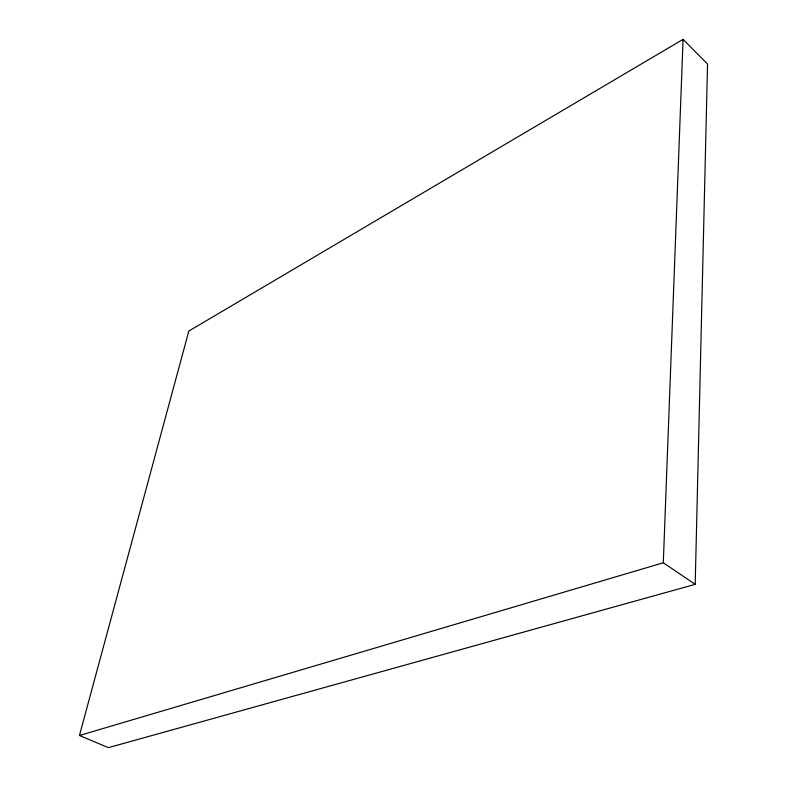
<?xml version="1.0" encoding="UTF-8"?>
<svg xmlns="http://www.w3.org/2000/svg" width="787" height="787" viewBox="0 0 787 787"><rect width="100%" height="100%" fill="white"/><g stroke="black" fill="none" stroke-linecap="round" stroke-linejoin="round"><path stroke-width="1.18" d="M695.196 584.347L707.552 64.062L683.077 39.35L188.831 331.042L79.448 735.491L108.409 747.65L695.196 584.347L663.303 562.774L79.448 735.491M663.303 562.774L683.077 39.35"/></g></svg>
